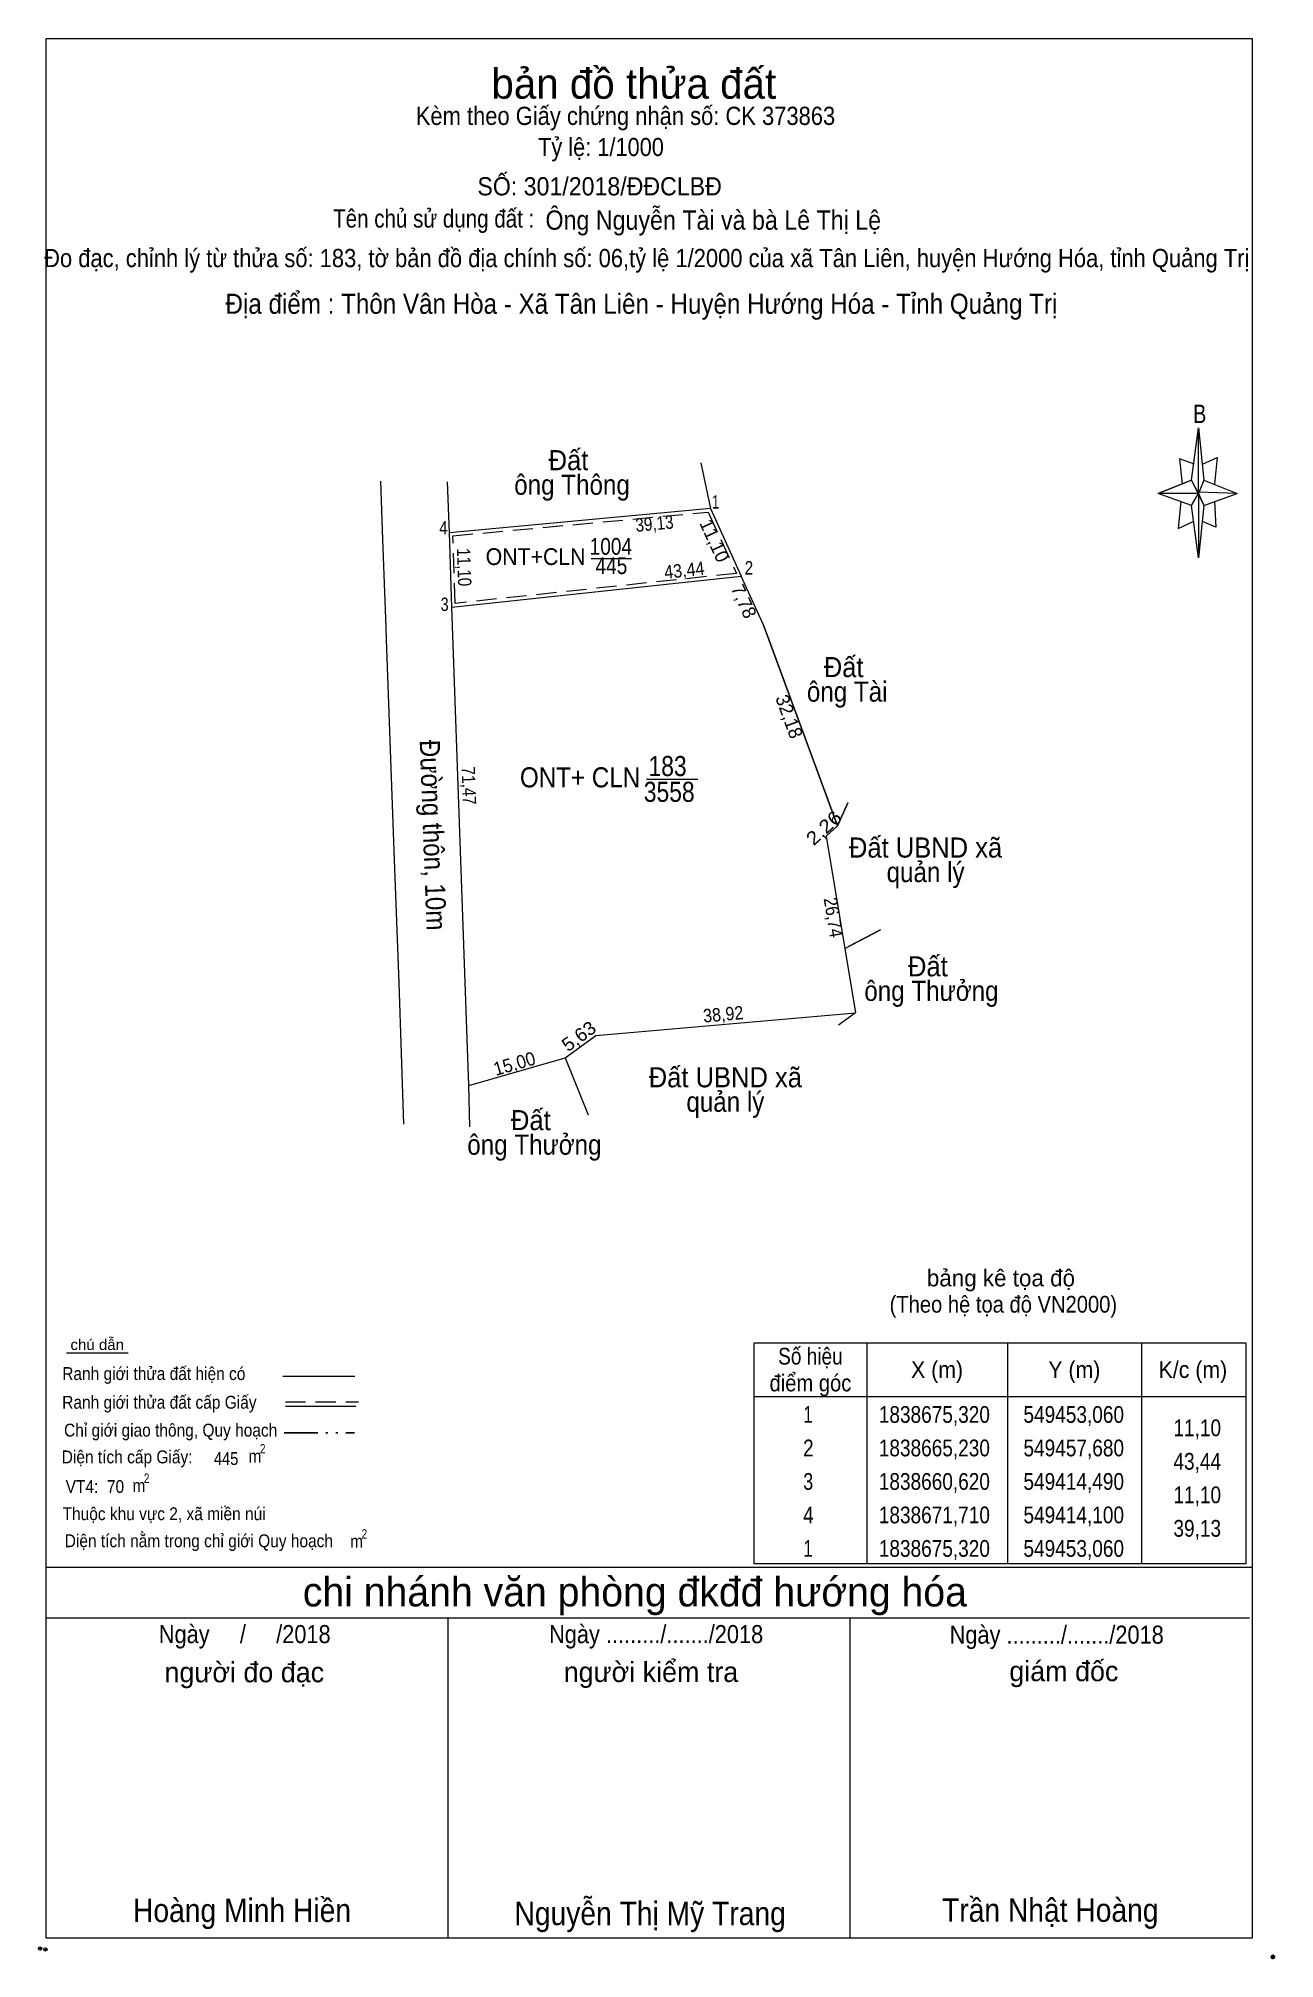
# Model space of a CAD drawing. Header units: metres. Extents: x 549353 to 549537, y 1838459 to 1838746.
import ezdxf
from ezdxf.enums import TextEntityAlignment as Align

# ---------------------------------------------------------------- set-up
doc = ezdxf.new("R2010")
doc.units = ezdxf.units.M
doc.header["$PDMODE"] = 32
doc.header["$PDSIZE"] = 0.5
doc.linetypes.add('DASH_DOUBLE_DOT', pattern=[9.2, 5, -1.2, 0.3, -1.2, 0.3, -1.2])
doc.linetypes.add('MEDIUM_DASHED', pattern=[4.5, 3, -1.5])
for name, color, linetype, lineweight in [('1', 7, 'MEDIUM_DASHED', 13), ('15', 7, 'Continuous', 13), ('28', 7, 'Continuous', 13), ('63', 7, 'Continuous', 13)]:
    doc.layers.add(name, color=color, linetype=linetype, lineweight=lineweight)
doc.layers.add('20', color=7, linetype='Continuous')
doc.layers.add('21', color=7, linetype='Continuous')

msp = doc.modelspace()

# ---------------------------------------------------------------- linework, layer by layer
at = {"layer": '1'}
msp.add_lwpolyline([(549452.75, 1838674.79), (549456.94, 1838665.65), (549414.97, 1838661.17), (549414.62, 1838671.26)], close=True, dxfattribs=at)
at = {"layer": '15'}
for p, q in [((549414.49, 1838660.62), (549457.68, 1838665.23)), ((549443.54, 1838634.92), (549451.18, 1838634.92))]:
    msp.add_line(p, q, dxfattribs=at)
at = {"layer": '21'}
msp.add_point((549537.04, 1838459.11), dxfattribs=at)
at = {"layer": '28'}
for p, q in [((549524.91, 1838679.57), (549525.91, 1838687.37)), ((549526.71, 1838679.57), (549531.71, 1838677.57)), ((549524.91, 1838675.77), (549519.91, 1838677.57)), ((549528.31, 1838676.37), (549528.51, 1838672.57)), ((549526.71, 1838675.77), (549525.91, 1838667.97)), ((549528.51, 1838672.57), (549526.51, 1838673.37)), ((549356.96, 1838549.31), (549366.16, 1838549.31)), ((549356.96, 1838549.31), (549366.16, 1838549.31)), ((549389.24, 1838545.79), (549400, 1838545.79)), ((549389.24, 1838545.79), (549400, 1838545.79)), ((549389.64, 1838541.31), (549400.16, 1838541.31)), ((549389.64, 1838541.31), (549400.16, 1838541.31)), ((549353.92, 1838517.31), (549533.92, 1838517.31)), ((549353.92, 1838517.31), (549533.92, 1838517.31)), ((549353.92, 1838509.71), (549533.52, 1838509.71)), ((549353.92, 1838509.71), (549533.52, 1838509.71)), ((549353.92, 1838509.71), (549533.52, 1838509.71)), ((549353.92, 1838509.71), (549533.52, 1838509.71)), ((549353.92, 1838509.71), (549533.52, 1838509.71)), ((549353.92, 1838509.71), (549533.52, 1838509.71)), ((549413.92, 1838461.91), (549413.92, 1838509.71)), ((549413.92, 1838461.91), (549413.92, 1838509.71)), ((549473.92, 1838461.91), (549473.92, 1838509.71)), ((549473.92, 1838461.91), (549473.92, 1838509.71))]:
    msp.add_line(p, q, dxfattribs=at)
at = {"layer": '28', "linetype": 'MEDIUM_DASHED'}
msp.add_line((549389.64, 1838541.95), (549400.52, 1838541.95), dxfattribs=at)
msp.add_line((549389.64, 1838541.95), (549400.52, 1838541.95), dxfattribs=at)
at = {"layer": '28', "linetype": 'DASH_DOUBLE_DOT', "lineweight": 25}
msp.add_line((549389.44, 1838537.35), (549399.92, 1838537.35), dxfattribs=at)
msp.add_line((549389.44, 1838537.35), (549399.92, 1838537.35), dxfattribs=at)
at = {"layer": '28'}
for points in [[(549353.92, 1838745.51), (549533.92, 1838745.51), (549533.92, 1838461.91), (549353.92, 1838461.91)], [(549353.92, 1838745.51), (549533.92, 1838745.51), (549533.92, 1838461.91), (549353.92, 1838461.91)], [(549525.91, 1838687.37), (549526.71, 1838679.57), (549525.91, 1838677.57)], [(549525.91, 1838677.57), (549519.91, 1838677.57), (549524.91, 1838679.57), (549526.71, 1838675.77), (549531.71, 1838677.57), (549525.91, 1838677.77)], [(549525.91, 1838677.57), (549525.91, 1838667.97), (549524.91, 1838675.77)]]:
    msp.add_lwpolyline(points, close=True, dxfattribs=at)
for points in [[(549525.31, 1838681.97), (549523.11, 1838682.77), (549523.51, 1838678.97)], [(549526.51, 1838681.97), (549528.71, 1838682.97), (549528.31, 1838678.97)], [(549525.91, 1838677.57), (549524.91, 1838679.57), (549519.91, 1838677.57)], [(549523.31, 1838676.37), (549522.91, 1838672.37), (549525.11, 1838673.37)], [(549525.91, 1838677.57), (549526.71, 1838675.77), (549531.71, 1838677.57)], [(549533.92, 1838461.91), (549353.92, 1838461.91), (549353.92, 1838509.71)], [(549533.92, 1838461.91), (549353.92, 1838461.91), (549353.92, 1838509.71)]]:
    msp.add_lwpolyline(points, dxfattribs=at)
for p in [(549353, 1838460.35), (549353.8, 1838460.23)]:
    msp.add_point(p, dxfattribs=at)
at = {"layer": '63'}
for p, q in [((549404.17, 1838670.69), (549403.85, 1838679.42)), ((549404.17, 1838670.69), (549403.85, 1838679.42)), ((549414.1, 1838671.71), (549413.83, 1838679.32)), ((549453.06, 1838675.32), (549414.1, 1838671.71)), ((549453.06, 1838675.32), (549457.68, 1838665.23)), ((549404.65, 1838657.58), (549404.17, 1838670.69)), ((549404.65, 1838657.58), (549404.17, 1838670.69)), ((549414.49, 1838660.62), (549414.1, 1838671.71)), ((549435.28, 1838667.89), (549441.28, 1838667.89)), ((549460.91, 1838658.15), (549457.68, 1838665.23)), ((549417, 1838589.19), (549414.49, 1838660.62)), ((549460.91, 1838658.15), (549461.78, 1838655.8)), ((549461.78, 1838655.8), (549472.03, 1838627.95)), ((549472.03, 1838627.95), (549470.37, 1838626.42)), ((549472.03, 1838627.95), (549470.37, 1838626.42)), ((549472.03, 1838627.95), (549470.37, 1838626.42)), ((549472.03, 1838627.95), (549470.37, 1838626.42)), ((549470.37, 1838626.42), (549474.73, 1838600.04)), ((549406.59, 1838604.53), (549405.92, 1838622.88)), ((549407.29, 1838583.41), (549406.59, 1838604.53)), ((549474.73, 1838600.04), (549472.2, 1838598.19)), ((549431.41, 1838593.35), (549434.8, 1838584.83)), ((549417.16, 1838583.03), (549417, 1838589.19)), ((549417.16, 1838583.03), (549417, 1838589.19)), ((549417.16, 1838583.03), (549417, 1838589.19)), ((549476.4, 1838550.79), (549476.4, 1838517.79)), ((549497.4, 1838550.79), (549497.4, 1838517.79)), ((549517.4, 1838550.79), (549517.4, 1838517.79)), ((549459.6, 1838542.79), (549533, 1838542.79))]:
    msp.add_line(p, q, dxfattribs=at)
for points in [[(549451.62, 1838682.17), (549452.07, 1838680.03), (549453.06, 1838675.32)], [(549405.92, 1838622.88), (549404.72, 1838655.8), (549404.65, 1838657.58)], [(549472.03, 1838627.95), (549461.78, 1838655.8), (549460.91, 1838658.15)], [(549473.59, 1838631.39), (549472.03, 1838627.95), (549473.59, 1838631.39)], [(549473.59, 1838631.39), (549472.03, 1838627.95), (549473.59, 1838631.39)], [(549472.03, 1838627.95), (549473.59, 1838631.39), (549472.03, 1838627.95)], [(549473.14, 1838609.67), (549478.48, 1838612.44), (549473.66, 1838609.94), (549478.48, 1838612.44)], [(549473.66, 1838609.94), (549478.48, 1838612.44), (549473.66, 1838609.94)], [(549417, 1838589.19), (549431.41, 1838593.35), (549435.96, 1838596.67), (549474.73, 1838600.04)]]:
    msp.add_lwpolyline(points, dxfattribs=at)
msp.add_lwpolyline([(549459.6, 1838550.79), (549533, 1838550.79), (549533, 1838517.79), (549459.6, 1838517.79)], close=True, dxfattribs=at)

# ---------------------------------------------------------------- texts
at = {"layer": '1'}
for s, width, p in [('1004', 0.85, (549438.205, 1838668.43)), ('ONT+CLN', 0.95, (549426.975, 1838666.9)), ('445', 0.85, (549438.29, 1838665.55))]:
    msp.add_text(s, height=2.5, dxfattribs=dict(at, width=width)).set_placement(p, align=Align.CENTER)
at = {"layer": '20', "width": 0.9}
msp.add_text('Địa điểm : Thôn Vân Hòa - Xã Tân Liên - Huyện Hướng Hóa - Tỉnh Quảng Trị                 ', height=3, dxfattribs=at).set_placement((549451.3, 1838704.4), align=Align.CENTER)
at = {"layer": '28'}
for s, height, p in [('bản đồ thửa đất', 4.5, (549441.63, 1838736.51)), ('bản đồ thửa đất', 4.5, (549441.63, 1838736.51)), ('bảng kê tọa độ', 2.5, (549496.44, 1838559.21)), ('chi nhánh văn phòng đkđđ hướng hóa', 4.374, (549441.79, 1838511.43)), ('chi nhánh văn phòng đkđđ hướng hóa', 4.374, (549441.79, 1838511.43)), ('người đo đạc', 3, (549383.485, 1838500.11)), ('người đo đạc', 3, (549383.485, 1838500.11)), ('người kiểm tra', 3, (549444.195, 1838500.15)), ('người kiểm tra', 3, (549444.195, 1838500.15)), (' giám đốc', 3, (549505.275, 1838500.27))]:
    msp.add_text(s, height=height, dxfattribs=at).set_placement(p, align=Align.CENTER)
for s, height, width, p in [('Kèm theo Giấy chứng nhận số: CK 373863', 2.72, 0.9, (549440.39, 1838732.59)), ('Tỷ lệ: 1/1000', 2.7, 0.9, (549436.73, 1838727.95)), ('SỐ: 301/2018/ĐĐCLBĐ', 2.72, 0.95, (549436.53, 1838722.07)), ('Tên chủ sử dụng đất :', 2.7, 0.85, (549411.76, 1838717.27)), ('Đo đạc, chỉnh lý từ thửa số: 183, tờ bản đồ địa chính số: 06,tỷ lệ 1/2000 của xã Tân Liên, huyện Hướng Hóa, tỉnh Quảng Trị', 2.72, 0.9, (549443.565, 1838711.36)), ('B', 2.755, 0.8, (549526.115, 1838688.09)), ('(Theo hệ tọa độ VN2000)', 2.5, 0.9, (549496.8, 1838555.29)), ('chú dẫn', 1.6, 1.05, (549361.535, 1838549.71)), ('chú dẫn', 1.6, 1.05, (549361.535, 1838549.71)), ('Ranh giới thửa đất hiện có ', 1.92, 0.9, (549370.3, 1838545.23)), ('Ranh giới thửa đất hiện có ', 1.92, 0.9, (549370.3, 1838545.23)), ('Ranh giới thửa đất cấp Giấy', 1.92, 0.9, (549370.81, 1838540.95)), ('Ranh giới thửa đất cấp Giấy', 1.92, 0.9, (549370.81, 1838540.95)), ('Chỉ giới giao thông, Quy hoạch', 1.92, 0.9, (549372.495, 1838536.79)), ('Chỉ giới giao thông, Quy hoạch', 1.92, 0.9, (549372.495, 1838536.79)), ('Diện tích cấp Giấy: ', 1.92, 0.9, (549366.315, 1838532.79)), ('Diện tích cấp Giấy: ', 1.92, 0.9, (549366.315, 1838532.79)), ('445', 1.92, 0.85, (549380.77, 1838532.55)), ('m', 1.92, 0.9, (549385.07, 1838532.91)), ('2', 1.4, 0.8, (549386.23, 1838534.27)), (' VT4:  70', 1.92, 0.9, (549360.86, 1838528.37)), ('2', 1.4, 0.8, (549368.91, 1838529.87)), ('m', 1.92, 0.9, (549367.75, 1838528.51)), ('Thuộc khu vực 2, xã miền núi', 1.92, 0.9, (549371.515, 1838524.31)), ('Diện tích nằm trong chỉ giới Quy hoạch     ', 1.92, 0.9, (549378.31, 1838520.27)), ('m', 1.92, 0.9, (549400.25, 1838520.2)), ('2', 1.4, 0.8, (549401.41, 1838521.56)), ('Ngày     /     /2018', 2.7, 0.9, (549383.55, 1838505.95)), ('Ngày ........./......./2018', 2.7, 0.9, (549444.965, 1838505.95)), ('Ngày ........./......./2018', 2.7, 0.9, (549504.765, 1838505.87)), ('Hoàng Minh Hiền', 3.5, 0.9, (549383.15, 1838464.31)), ('Nguyễn Thị Mỹ Trang', 3.5, 0.9, (549444.07, 1838463.85)), ('Trần Nhật Hoàng', 3.5, 0.9, (549503.805, 1838464.35))]:
    msp.add_text(s, height=height, dxfattribs=dict(at, width=width)).set_placement(p, align=Align.CENTER)
at = {"layer": '28', "width": 0.9}
msp.add_text('Ông Nguyễn Tài và bà Lê Thị Lệ', height=2.88, dxfattribs=at).set_placement((549428.45, 1838716.95))
at = {"layer": '63'}
for s, height, width, p in [('Đất ', 3, 0.95, (549432.41, 1838681.05)), ('ông Thông', 3, 0.9, (549432.41, 1838677.39)), ('Đất ', 3, 0.95, (549473.49, 1838650.16)), ('ông Tài', 3, 0.9, (549473.49, 1838646.5)), ('183', 3, 0.85, (549446.675, 1838635.39)), ('3558', 3, 0.85, (549446.92, 1838631.54)), ('Đất UBND xã', 3, 0.95, (549485.185, 1838623.22)), ('quản lý', 3, 0.9, (549485.19, 1838619.56)), ('Đất ', 3, 0.95, (549486.06, 1838605.49)), ('ông Thưởng', 3, 0.9, (549486.06, 1838601.83)), ('Đất UBND xã', 3, 0.95, (549455.295, 1838588.93)), ('quản lý', 3, 0.9, (549455.3, 1838585.27)), ('Đất ', 3, 0.95, (549426.79, 1838582.53)), ('ông Thưởng', 3, 0.9, (549426.79, 1838578.87)), ('Số hiệu', 2.5, 0.85, (549468, 1838547.54)), ('X (m)', 2.5, 0.95, (549486.9, 1838545.54)), ('Y (m)', 2.5, 0.95, (549507.395, 1838545.54)), ('K/c (m)', 2.5, 0.95, (549525.1, 1838545.54)), ('điểm góc', 2.5, 0.9, (549468, 1838543.54)), (' 1', 2.5, 0.75, (549467.295, 1838538.84)), ('1838675,320', 2.5, 0.85, (549486.5, 1838538.84)), ('549453,060', 2.5, 0.85, (549507.305, 1838538.84)), (' 2', 2.5, 0.85, (549467.3, 1838533.84)), ('1838665,230', 2.5, 0.85, (549486.5, 1838533.84)), ('549457,680', 2.5, 0.85, (549507.305, 1838533.84)), (' 3', 2.5, 0.8, (549467.3, 1838528.84)), ('1838660,620', 2.5, 0.85, (549486.5, 1838528.84)), ('549414,490', 2.5, 0.85, (549507.305, 1838528.84)), (' 4', 2.5, 0.85, (549467.295, 1838523.84)), ('1838671,710', 2.5, 0.85, (549486.5, 1838523.84)), ('549414,100', 2.5, 0.85, (549507.305, 1838523.84)), (' 1', 2.5, 0.75, (549467.295, 1838518.84)), ('1838675,320', 2.5, 0.85, (549486.5, 1838518.84)), ('549453,060', 2.5, 0.85, (549507.305, 1838518.84))]:
    msp.add_text(s, height=height, dxfattribs=dict(at, width=width)).set_placement(p, align=Align.CENTER)
for s, height, width, p in [(' 1', 2, 0.75, (549454.41, 1838675.32)), (' 4', 2, 0.85, (549413.84, 1838671.46)), (' 2', 2, 0.85, (549459.45, 1838665.48)), (' 3', 2, 0.8, (549413.99, 1838660.03)), ('ONT+ CLN ', 3, 0.9, (549443.59, 1838633.7)), ('11,10', 2.5, 0.85, (549529.3, 1838536.84)), ('43,44', 2.5, 0.85, (549529.3, 1838531.84)), ('11,10', 2.5, 0.85, (549529.3, 1838526.84)), ('39,13', 2.5, 0.85, (549529.3, 1838521.84))]:
    msp.add_text(s, height=height, dxfattribs=dict(at, width=width)).set_placement(p, align=Align.RIGHT)
for s, height, rotation, width, p in [('39,13', 2, 5.294, 0.85, (549444.808, 1838672.101)), ('11,10', 2, 272.014, 0.85, (549415.313, 1838666.54)), ('43,44', 2, 6.093, 0.9, (549449.274, 1838665.14)), ('Đường thôn, 10m', 3, 272.097, 0.9, (549410.185, 1838626.52)), ('71,47', 2, 272.013, 0.85, (549416.012, 1838633.925)), ('2,26', 2, 42.666, 1.15, (549470.677, 1838626.915)), ('26,74', 2, 279.385, 0.9, (549470.46, 1838614.123)), ('38,92', 2, 4.968, 0.9, (549455.063, 1838598.848)), ('5,63', 2, 36.117, 1.05, (549434.011, 1838595.752)), ('15,00', 2, 16.103, 0.95, (549424.088, 1838591.506))]:
    msp.add_text(s, height=height, rotation=rotation, dxfattribs=dict(at, width=width)).set_placement(p, align=Align.CENTER)
for s, rotation, p in [('11,10', 294.602, (549452.768, 1838670.126)), ('7,78', 294.57, (549457.151, 1838661.071)), ('32,18', 290.214, (549463.889, 1838643.931))]:
    msp.add_text(s, height=2, rotation=rotation, dxfattribs=at).set_placement(p, align=Align.CENTER)

doc.saveas('drawing.dxf')
